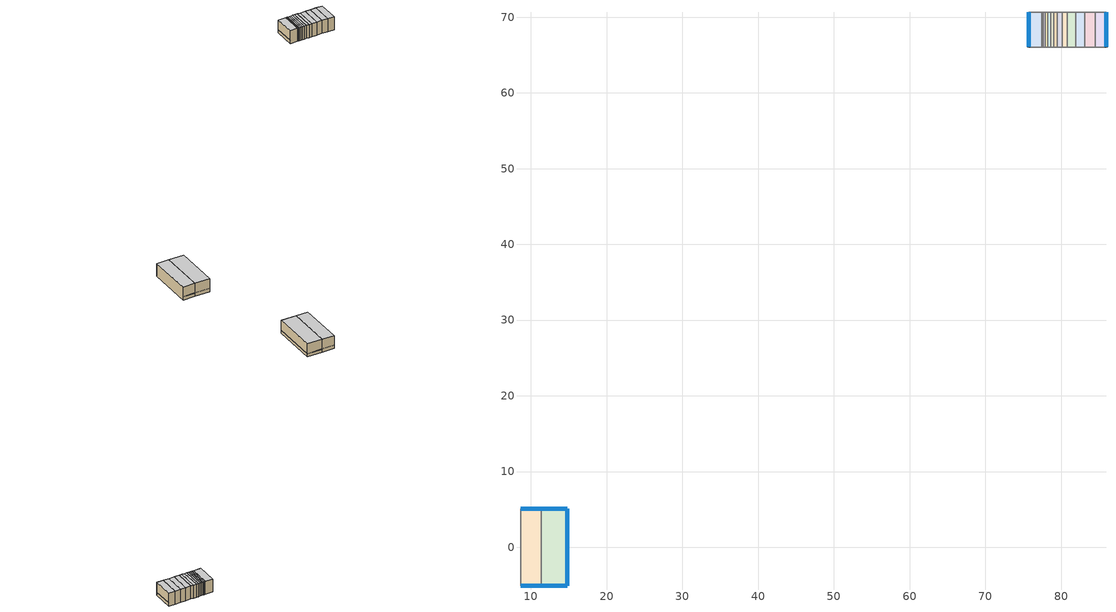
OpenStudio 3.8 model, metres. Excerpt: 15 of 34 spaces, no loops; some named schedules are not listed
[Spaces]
Outpatient Reception  - Story Ground
 floor ground (Foundation F 126 Perim 545 Area 2775): 8.62,-5.09 8.62,5.09 11.35,5.09 11.35,-5.09 z0
 wall outside: 11.35,5.09 8.62,5.09 / 8.62,-5.09 11.35,-5.09 z0:3.05
 wall to Outpatient OR  - Story Ground: 8.62,5.09 8.62,-5.09 z0:3.05
 wall to Outpatient PhysicalTherapy  - Story Ground: 11.35,-5.09 11.35,5.09 z0:3.05
 window (Window U-0.75 SHGC 0.65): 11.32,5.09 8.65,5.09 / 8.65,-5.09 11.32,-5.09 z0.76:0.79
 ceiling adiabatic (Typical Interior Ceiling): 11.35,-5.09 11.35,5.09 8.62,5.09 8.62,-5.09 z3.05
Outpatient PhysicalTherapy  - Story Ground
 floor ground (Foundation F 126 Perim 1708 Area 3512): 11.35,-5.09 11.35,5.09 14.8,5.09 14.8,-5.09 z0
 wall outside: 11.35,-5.09 14.8,-5.09 14.8,5.09 11.35,5.09 z0:3.05
 window (Window U-0.75 SHGC 0.65): 14.77,5.09 11.37,5.09 / 11.37,-5.09 14.77,-5.09 / 14.8,-5.07 14.8,5.07 z0.76:0.79
 ceiling adiabatic (Typical Interior Ceiling): 14.8,-5.09 14.8,5.09 11.35,5.09 11.35,-5.09 z3.05
Outpatient Cafe  - Story Ground
 floor ground (Foundation F 126 Perim 461 Area 783): 75.76,66.05 75.76,70.66 77.45,70.66 77.45,66.05 z0
 wall outside: 75.76,70.66 75.76,66.05 z0:3.05
 wall adiabatic (Typical Interior Wall): 77.45,70.66 75.76,70.66 / 75.76,66.05 77.45,66.05 z0:3.05
 wall to Outpatient BioHazard  - Story Ground: 77.45,66.05 77.45,70.66 z0:3.05
 window (Window U-0.75 SHGC 0.65): 75.76,70.64 75.76,66.08 z0.76:0.79
 ceiling adiabatic (Typical Interior Ceiling): 77.45,66.05 77.45,70.66 75.76,70.66 75.76,66.05 z3.05
Outpatient BioHazard  - Story Ground
 floor ground (Foundation F 126 Perim 0 Area 106): 77.45,66.05 77.45,70.66 77.69,70.66 77.69,66.05 z0
 wall adiabatic (Typical Interior Wall): 77.69,70.66 77.45,70.66 / 77.45,66.05 77.69,66.05 z0:3.05
 wall to Outpatient MedGas  - Story Ground: 77.69,66.05 77.69,70.66 z0:3.05
 ceiling adiabatic (Typical Interior Ceiling): 77.69,66.05 77.69,70.66 77.45,70.66 77.45,66.05 z3.05
Outpatient MedGas  - Story Ground
 floor ground (Foundation F 126 Perim 0 Area 106): 77.69,66.05 77.69,70.66 77.92,70.66 77.92,66.05 z0
 wall adiabatic (Typical Interior Wall): 77.92,70.66 77.69,70.66 / 77.69,66.05 77.92,66.05 z0:3.05
 wall to Outpatient DressingRoom  - Story Ground: 77.92,66.05 77.92,70.66 z0:3.05
 ceiling adiabatic (Typical Interior Ceiling): 77.92,66.05 77.92,70.66 77.69,70.66 77.69,66.05 z3.05
Outpatient DressingRoom  - Story Ground
 floor ground (Foundation F 126 Perim 0 Area 16): 77.92,66.05 77.92,70.66 78.26,70.66 78.26,66.05 z0
 wall adiabatic (Typical Interior Wall): 78.26,70.66 77.92,70.66 / 77.92,66.05 78.26,66.05 z0:3.05
 wall to Outpatient ElevatorPumpRoom  - Story Ground: 78.26,66.05 78.26,70.66 z0:3.05
 ceiling adiabatic (Typical Interior Ceiling): 78.26,66.05 78.26,70.66 77.92,70.66 77.92,66.05 z3.05
Outpatient ElevatorPumpRoom  - Story Ground
 floor ground (Foundation F 126 Perim 0 Area 167): 78.26,66.05 78.26,70.66 78.63,70.66 78.63,66.05 z0
 wall adiabatic (Typical Interior Wall): 78.63,70.66 78.26,70.66 / 78.26,66.05 78.63,66.05 z0:3.05
 wall to Outpatient Anesthesia  - Story Ground: 78.63,66.05 78.63,70.66 z0:3.05
 ceiling adiabatic (Typical Interior Ceiling): 78.63,66.05 78.63,70.66 78.26,70.66 78.26,66.05 z3.05
Outpatient Anesthesia  - Story Ground
 floor ground (Foundation F 126 Perim 0 Area 198): 78.63,66.05 78.63,70.66 79.05,70.66 79.05,66.05 z0
 wall adiabatic (Typical Interior Wall): 79.05,70.66 78.63,70.66 / 78.63,66.05 79.05,66.05 z0:3.05
 wall to Outpatient IT_Room  - Story Ground: 79.05,66.05 79.05,70.66 z0:3.05
 ceiling adiabatic (Typical Interior Ceiling): 79.05,66.05 79.05,70.66 78.63,70.66 78.63,66.05 z3.05
Outpatient IT_Room  - Story Ground
 floor ground (Foundation F 126 Perim 0 Area 205): 79.05,66.05 79.05,70.66 79.5,70.66 79.5,66.05 z0
 wall adiabatic (Typical Interior Wall): 79.5,70.66 79.05,70.66 / 79.05,66.05 79.5,66.05 z0:3.05
 wall to Outpatient MRI  - Story Ground 1: 79.5,66.05 79.5,70.66 z0:3.05
 ceiling adiabatic (Typical Interior Ceiling): 79.5,66.05 79.5,70.66 79.05,70.66 79.05,66.05 z3.05
Outpatient MRI  - Story Ground 1
 floor ground (Foundation F 126 Perim 0 Area 292): 79.5,66.05 79.5,70.66 80.13,70.66 80.13,66.05 z0
 wall adiabatic (Typical Interior Wall): 80.13,70.66 79.5,70.66 / 79.5,66.05 80.13,66.05 z0:3.05
 wall to Outpatient MRI_Control  - Story Ground: 80.13,66.05 80.13,70.66 z0:3.05
 ceiling adiabatic (Typical Interior Ceiling): 80.13,66.05 80.13,70.66 79.5,70.66 79.5,66.05 z3.05
Outpatient MRI_Control  - Story Ground
 floor ground (Foundation F 126 Perim 0 Area 312): 80.13,66.05 80.13,70.66 80.81,70.66 80.81,66.05 z0
 wall adiabatic (Typical Interior Wall): 80.81,70.66 80.13,70.66 / 80.13,66.05 80.81,66.05 z0:3.05
 wall to Outpatient ProcedureRoom  - Story Ground: 80.81,66.05 80.81,70.66 z0:3.05
 ceiling adiabatic (Typical Interior Ceiling): 80.81,66.05 80.81,70.66 80.13,70.66 80.13,66.05 z3.05
Outpatient ProcedureRoom  - Story Ground
 floor ground (Foundation F 126 Perim 0 Area 532): 80.81,66.05 80.81,70.66 81.97,70.66 81.97,66.05 z0
 wall adiabatic (Typical Interior Wall): 81.97,70.66 80.81,70.66 / 80.81,66.05 81.97,66.05 z0:3.05
 wall to Outpatient CleanWork  - Story Ground: 81.97,66.05 81.97,70.66 z0:3.05
 ceiling adiabatic (Typical Interior Ceiling): 81.97,66.05 81.97,70.66 80.81,70.66 80.81,66.05 z3.05
Outpatient CleanWork  - Story Ground
 floor ground (Foundation F 126 Perim 0 Area 54): 81.97,66.05 81.97,70.66 83.14,70.66 83.14,66.05 z0
 wall adiabatic (Typical Interior Wall): 83.14,70.66 81.97,70.66 / 81.97,66.05 83.14,66.05 z0:3.05
 wall to Outpatient Conference  - Story Ground: 83.14,66.05 83.14,70.66 z0:3.05
 ceiling adiabatic (Typical Interior Ceiling): 83.14,66.05 83.14,70.66 81.97,70.66 81.97,66.05 z3.05
Outpatient Conference  - Story Ground
 floor ground (Foundation F 126 Perim 0 Area 623): 83.14,66.05 83.14,70.66 84.49,70.66 84.49,66.05 z0
 wall adiabatic (Typical Interior Wall): 84.49,70.66 83.14,70.66 / 83.14,66.05 84.49,66.05 z0:3.05
 wall to Outpatient Soil Work  - Story Ground: 84.49,66.05 84.49,70.66 z0:3.05
 ceiling adiabatic (Typical Interior Ceiling): 84.49,66.05 84.49,70.66 83.14,70.66 83.14,66.05 z3.05
Outpatient Soil Work  - Story Ground
 floor ground (Foundation F 126 Perim 461 Area 669): 84.49,66.05 84.49,70.66 85.94,70.66 85.94,66.05 z0
 wall outside: 85.94,66.05 85.94,70.66 z0:3.05
 wall adiabatic (Typical Interior Wall): 85.94,70.66 84.49,70.66 / 84.49,66.05 85.94,66.05 z0:3.05
 window (Window U-0.75 SHGC 0.65): 85.94,66.08 85.94,70.64 z0.76:0.79
 ceiling adiabatic (Typical Interior Ceiling): 85.94,66.05 85.94,70.66 84.49,70.66 84.49,66.05 z3.05
[Site]
Williamsport Lycomi_PA_USA: Latitude {deg}=41.24; Longitude {deg}=-76.92; Time Zone {hr}=-5; Elevation {m}=160; Terrain=City
[Site:WaterMainsTemperature]
Calculation Method=Correlation; Annual Average Outdoor Air Temperature {C}=10.9367; Maximum Difference In Monthly Average Outdoor Air Temperatures {deltaC}=26.59
[SizingPeriod:DesignDay] Barometric Pressure {Pa}=99418; Rain Indicator=No; Snow Indicator=No; Day of Month=21; Daylight Saving Time Indicator=No; Humidity Condition Type=Wetbulb; Dry-Bulb Temperature Range Modifier Type=DefaultMultipliers
Name | Maximum Dry-Bulb Temperature {C} | Daily Dry-Bulb Temperature Range {deltaC} | Wind Speed {m/s} | Wind Direction {deg} | Month | Day Type | Wetbulb or DewPoint at Maximum Dry-Bulb {C} | Solar Model Indicator | ASHRAE Clear Sky Optical Depth for Beam Irradiance | ASHRAE Clear Sky Optical Depth for Diffuse Irradiance | Sky Clearness
Williamsport Lycomi Ann Clg .4% Condns DB=>MWB 1 | 32.9 | 11.6 | 4 | 260 | 7 | SummerDesignDay | 22.6 | ASHRAETau | 0.463 | 2.06
Williamsport Lycomi Ann Clg .4% Condns WB=>MDB 1 | 30 | 11.6 | 4 | 260 | 7 | SummerDesignDay | 24.3 | ASHRAETau | 0.463 | 2.06
Williamsport Lycomi Ann Htg 99.6% Condns DB 1 | -14.6 | 0 | 3.1 | 290 | 1 | WinterDesignDay | -14.6 | ASHRAEClearSky |  |  | 0
Williamsport Lycomi August .4% Condns DB=>MCWB 1 | 34.4 | 11.3 | 4 | 260 | 8 | SummerDesignDay | 23.3 | ASHRAETau | 0.458 | 2.093
[ClimateZones]
Climate Zone Institution Name 1=ASHRAE; Climate Zone Document Name 1=ANSI/ASHRAE Standard 169; Climate Zone Document Year 1=2006; Climate Zone Value 1=ASHRAE 169-2013-5A
[Building]
ComStock DOE Ref Pre-1980|Outpatient: Default Construction Set=ComStock DOE Ref Pre-1980 - Outpatient - ASHRAE 169-2013-5A; Default Schedule Set=Building Default Schedule Set; Standards Building Type=Outpatient
[Site:GroundTemperature:FCfactorMethod]
January Ground Temperature {C}=9.7; February Ground Temperature {C}=6; March Ground Temperature {C}=-2.2; April Ground Temperature {C}=-3.4; May Ground Temperature {C}=-4.2; June Ground Temperature {C}=2.7; July Ground Temperature {C}=7.5; August Ground Temperature {C}=13.7; September Ground Temperature {C}=18.6; October Ground Temperature {C}=22; November Ground Temperature {C}=20.7; December Ground Temperature {C}=16.5
[Construction:FfactorGroundFloor] F-Factor {W/m-K}=1.26344
Name | Area {m2} | PerimeterExposed {m}
Foundation F 126 Perim 0 Area 623 | 6.23408 | 0
Foundation F 126 Perim 0 Area 54 | 5.3978 | 0
Foundation F 126 Perim 0 Area 532 | 5.32178 | 0
Foundation F 126 Perim 0 Area 292 | 2.92402 | 0
Foundation F 126 Perim 461 Area 669 | 6.69024 | 4.60801
Foundation F 126 Perim 1708 Area 3512 | 35.1237 | 17.0829
Foundation F 126 Perim 0 Area 198 | 1.97666 | 0
Foundation F 126 Perim 0 Area 106 | 1.06436 | 0
Foundation F 126 Perim 461 Area 783 | 7.83062 | 4.60801
Foundation F 126 Perim 545 Area 2775 | 27.7493 | 5.44787
Foundation F 126 Perim 0 Area 16 | 1.59653 | 0
Foundation F 126 Perim 0 Area 167 | 1.67256 | 0
Foundation F 126 Perim 0 Area 205 | 2.05269 | 0
Foundation F 126 Perim 0 Area 312 | 3.11704 | 0
[DefaultConstructionSet]
ComStock DOE Ref Pre-1980 - Outpatient - ASHRAE 169-2013-5A: Default Exterior Surface Constructions=Default Surface Constructions 1; Default Interior Surface Constructions=Default Surface Constructions 2; Default Ground Contact Surface Constructions=Default Surface Constructions 3; Default Exterior SubSurface Constructions=Default Sub Surface Constructions 1; Default Interior SubSurface Constructions=Default Sub Surface Constructions 2; Interior Partition Construction=Typical Interior Partition
[DefaultSurfaceConstructions]
Name | Floor Construction | Wall Construction | Roof Ceiling Construction
Default Surface Constructions 1 | Typical Insulated Exterior Mass Floor | Typical Insulated Exterior Mass Wall R-6.41 | Typical IEAD Roof R-13.89
Default Surface Constructions 2 | Typical Interior Floor | Typical Interior Wall | Typical Interior Ceiling
Default Surface Constructions 3 | Typical Insulated Carpeted 6in Slab Floor | Typical Insulated Basement Mass Wall
[Construction]
Typical Insulated Exterior Mass Floor: 4 in. Normalweight Concrete Floor, Typical Carpet Pad
Typical IEAD Roof R-13.89: Roof Membrane, Typical Insulation R-12.77, Metal Roof Surface
Typical Interior Floor: 100mm Normalweight concrete floor, CP02 CARPET PAD
Typical Interior Wall: G01 13mm gypsum board, G01 13mm gypsum board
Typical Interior Ceiling: CP02 CARPET PAD, 100mm Normalweight concrete floor
Typical Insulated Carpeted 6in Slab Floor: 6 in. Normalweight Concrete Floor, Typical Carpet Pad
Typical Insulated Basement Mass Wall: 8 in. Concrete Block Basement Wall
U 0.62 SHGC 0.41 Simple Glazing Window U-0.62 SHGC 0.41: U 0.62 SHGC 0.41 Simple Glazing U-0.62 SHGC 0.41
U 0.62 SHGC 0.41 Simple Glazing Window U-0.62 SHGC 0.41 1: U 0.62 SHGC 0.41 Simple Glazing U-0.62 SHGC 0.41 1
Typical Insulated Metal Door: F08 Metal surface, Typical Insulation R-4.02
U 0.88 SHGC 0.16 Sgl Ref-A-L Clr 6mm: REF A CLEAR LO 6MM
Typical Overhead Door: Typical Insulation R-4.02
Typical Interior Window: Clear 3mm
Typical Interior Door; Typical Interior Partition: G05 25mm wood
Typical Insulated Exterior Mass Wall R-6.41: 1IN Stucco, 8IN CONCRETE HW RefBldg, Typical Insulation R-4.02, 1/2IN Gypsum
InteriorFurnishings 1: Std Wood 6inch 1
Window U-0.75 SHGC 0.65: Simple Glazing Double - No LowE - Clear - Aluminum
[Material] Thermal Absorptance=0.9
Name | Roughness | Thickness {m} | Conductivity {W/m-K} | Density {kg/m3} | Specific Heat {J/kg-K} | Solar Absorptance | Visible Absorptance
4 in. Normalweight Concrete Floor | MediumRough | 0.1016 | 2.31 | 2322 | 832 | 0.7 | 0.7
Roof Membrane | VeryRough | 0.0095 | 0.16 | 1121.29 | 1460 | 0.7 | 0.7
Metal Roof Surface; F08 Metal surface | Smooth | 0.0008 | 45.28 | 7824 | 500 | 0.7 | 0.7
100mm Normalweight concrete floor | MediumRough | 0.1016 | 2.31045 | 2322 | 832.557 | 0.7 | 0.7
G01 13mm gypsum board | Smooth | 0.0127 | 0.160031 | 800.001 | 1090.73 | 0.7 | 0.5
6 in. Normalweight Concrete Floor | MediumRough | 0.1524 | 2.31 | 2322 | 832 | 0.7 | 0.7
8 in. Concrete Block Basement Wall | MediumRough | 0.2032 | 1.326 | 1842 | 912 | 0.7 | 0.7
G05 25mm wood | MediumSmooth | 0.0254 | 0.15 | 608 | 1630 | 0.5 | 0.5
1IN Stucco | Smooth | 0.0253 | 0.6918 | 1858 | 837 | 0.7 | 0.92
8IN CONCRETE HW RefBldg | Rough | 0.2032 | 1.311 | 2240 | 836.8 | 0.7 | 0.7
1/2IN Gypsum | Smooth | 0.0127 | 0.16 | 784.9 | 830 | 0.4 | 0.4
Std Wood 6inch 1 | MediumSmooth | 0.15 | 0.12 | 540 | 1210 | 0.7 | 0.7
[Material:NoMass] Roughness=Smooth; Thermal Absorptance=0.9; Solar Absorptance=0.7
Name | Thermal Resistance {m2-K/W} | Visible Absorptance
Typical Carpet Pad; CP02 CARPET PAD | 0.21648 | 0.8
Typical Insulation R-12.77 | 2.24922 | 0.7
Typical Insulation R-4.02 | 0.708275 | 0.7
[DefaultSubSurfaceConstructions]
Name | Fixed Window Construction | Operable Window Construction | Door Construction | Glass Door Construction | Overhead Door Construction | Tubular Daylight Dome Construction | Tubular Daylight Diffuser Construction
Default Sub Surface Constructions 1 | U 0.62 SHGC 0.41 Simple Glazing Window U-0.62 SHGC 0.41 | U 0.62 SHGC 0.41 Simple Glazing Window U-0.62 SHGC 0.41 1 | Typical Insulated Metal Door | U 0.88 SHGC 0.16 Sgl Ref-A-L Clr 6mm | Typical Overhead Door | Typical Interior Window | Typical Interior Window
Default Sub Surface Constructions 2 | Typical Interior Window | Typical Interior Window | Typical Interior Door
[WindowMaterial:SimpleGlazingSystem]
Name | U-Factor {W/m2-K} | Solar Heat Gain Coefficient | Visible Transmittance
U 0.62 SHGC 0.41 Simple Glazing U-0.62 SHGC 0.41; U 0.62 SHGC 0.41 Simple Glazing U-0.62 SHGC 0.41 1 | 3.52052 | 0.41 | 0.32
Simple Glazing Double - No LowE - Clear - Aluminum | 4.23598 | 0.646 | 0.671
[WindowMaterial:Glazing] Optical Data Type=SpectralAverage; Infrared Transmittance at Normal Incidence=0; Front Side Infrared Hemispherical Emissivity=0.84; Conductivity {W/m-K}=0.9; Dirt Correction Factor for Solar and Visible Transmittance=1; Solar Diffusing=No
Name | Thickness {m} | Solar Transmittance at Normal Incidence | Front Side Solar Reflectance at Normal Incidence | Back Side Solar Reflectance at Normal Incidence | Visible Transmittance at Normal Incidence | Front Side Visible Reflectance at Normal Incidence | Back Side Visible Reflectance at Normal Incidence | Back Side Infrared Hemispherical Emissivity
REF A CLEAR LO 6MM | 0.006 | 0.066 | 0.341 | 0.493 | 0.08 | 0.41 | 0.37 | 0.4
Clear 3mm | 0.003 | 0.837 | 0.075 | 0.075 | 0.898 | 0.081 | 0.081 | 0.84
[SpaceType] Standards Building Type=Outpatient
Name | Default Schedule Set | Design Specification Outdoor Air Object | Standards Space Type
Outpatient BioHazard - ComStock DOE Ref Pre-1980 | Outpatient BioHazard Schedule Set | Outpatient BioHazard Ventilation | BioHazard
Outpatient MedGas - ComStock DOE Ref Pre-1980 | Outpatient MedGas Schedule Set | Outpatient MedGas Ventilation | MedGas
Outpatient DressingRoom - ComStock DOE Ref Pre-1980 | Outpatient DressingRoom Schedule Set | Outpatient DressingRoom Ventilation | DressingRoom
Outpatient ElevatorPumpRoom - ComStock DOE Ref Pre-1980 | Outpatient ElevatorPumpRoom Schedule Set | Outpatient ElevatorPumpRoom Ventilation | ElevatorPumpRoom
Outpatient Anesthesia - ComStock DOE Ref Pre-1980 | Outpatient Anesthesia Schedule Set | Outpatient Anesthesia Ventilation | Anesthesia
Outpatient IT_Room - ComStock DOE Ref Pre-1980 | Outpatient IT_Room Schedule Set | Outpatient IT_Room Ventilation | IT_Room
Outpatient MRI_Control - ComStock DOE Ref Pre-1980 | Outpatient MRI_Control Schedule Set | Outpatient MRI_Control Ventilation | MRI_Control
Outpatient ProcedureRoom - ComStock DOE Ref Pre-1980 | Outpatient ProcedureRoom Schedule Set | Outpatient ProcedureRoom Ventilation | ProcedureRoom
Outpatient CleanWork - ComStock DOE Ref Pre-1980 | Outpatient CleanWork Schedule Set | Outpatient CleanWork Ventilation | CleanWork
Outpatient Conference - ComStock DOE Ref Pre-1980 | Outpatient Conference Schedule Set | Outpatient Conference Ventilation | Conference
Outpatient Soil Work - ComStock DOE Ref Pre-1980 | Outpatient Soil Work Schedule Set | Outpatient Soil Work Ventilation | Soil Work
Outpatient Cafe - ComStock DOE Ref Pre-1980 | Outpatient Cafe Schedule Set | Outpatient Cafe Ventilation | Cafe
Outpatient MRI - ComStock DOE Ref Pre-1980 | Outpatient MRI Schedule Set | Outpatient MRI Ventilation | MRI
Outpatient Reception - ComStock DOE Ref Pre-1980 | Outpatient Reception Schedule Set | Outpatient Reception Ventilation | Reception
Outpatient PhysicalTherapy - ComStock DOE Ref Pre-1980 | Outpatient PhysicalTherapy Schedule Set | Outpatient PhysicalTherapy Ventilation | PhysicalTherapy
[BuildingStory]
Story Ground: Nominal Z Coordinate {m}=0; Nominal Floor to Floor Height {m}=3.048
[Space] Building Story=Story Ground
Name | Space Type | Thermal Zone
Outpatient Reception  - Story Ground | Outpatient Reception - ComStock DOE Ref Pre-1980 | Zone Outpatient Reception  - Story Ground
Outpatient PhysicalTherapy  - Story Ground | Outpatient PhysicalTherapy - ComStock DOE Ref Pre-1980 | Zone Outpatient PhysicalTherapy  - Story Ground
Outpatient Cafe  - Story Ground | Outpatient Cafe - ComStock DOE Ref Pre-1980 | Zone Outpatient Cafe  - Story Ground
Outpatient BioHazard  - Story Ground | Outpatient BioHazard - ComStock DOE Ref Pre-1980 | Zone Outpatient BioHazard  - Story Ground
Outpatient MedGas  - Story Ground | Outpatient MedGas - ComStock DOE Ref Pre-1980 | Zone Outpatient MedGas  - Story Ground
Outpatient DressingRoom  - Story Ground | Outpatient DressingRoom - ComStock DOE Ref Pre-1980 | Zone Outpatient DressingRoom  - Story Ground
Outpatient ElevatorPumpRoom  - Story Ground | Outpatient ElevatorPumpRoom - ComStock DOE Ref Pre-1980 | Zone Outpatient ElevatorPumpRoom  - Story Ground
Outpatient Anesthesia  - Story Ground | Outpatient Anesthesia - ComStock DOE Ref Pre-1980 | Zone Outpatient Anesthesia  - Story Ground
Outpatient IT_Room  - Story Ground | Outpatient IT_Room - ComStock DOE Ref Pre-1980 | Zone Outpatient IT_Room  - Story Ground
Outpatient MRI  - Story Ground 1 | Outpatient MRI - ComStock DOE Ref Pre-1980 | Zone Outpatient MRI  - Story Ground 1
Outpatient MRI_Control  - Story Ground | Outpatient MRI_Control - ComStock DOE Ref Pre-1980 | Zone Outpatient MRI_Control  - Story Ground
Outpatient ProcedureRoom  - Story Ground | Outpatient ProcedureRoom - ComStock DOE Ref Pre-1980 | Zone Outpatient ProcedureRoom  - Story Ground
Outpatient CleanWork  - Story Ground | Outpatient CleanWork - ComStock DOE Ref Pre-1980 | Zone Outpatient CleanWork  - Story Ground
Outpatient Conference  - Story Ground | Outpatient Conference - ComStock DOE Ref Pre-1980 | Zone Outpatient Conference  - Story Ground
Outpatient Soil Work  - Story Ground | Outpatient Soil Work - ComStock DOE Ref Pre-1980 | Zone Outpatient Soil Work  - Story Ground
[ThermalZone] Multiplier=1; Use Ideal Air Loads=No
Name | Thermostat
Zone Outpatient Reception  - Story Ground | Outpatient Reception - ComStock DOE Ref Pre-1980 Thermostat
Zone Outpatient PhysicalTherapy  - Story Ground | Outpatient PhysicalTherapy - ComStock DOE Ref Pre-1980 Thermostat
Zone Outpatient Cafe  - Story Ground | Outpatient Cafe - ComStock DOE Ref Pre-1980 Thermostat
Zone Outpatient BioHazard  - Story Ground | Outpatient BioHazard - ComStock DOE Ref Pre-1980 Thermostat
Zone Outpatient MedGas  - Story Ground | Outpatient MedGas - ComStock DOE Ref Pre-1980 Thermostat
Zone Outpatient DressingRoom  - Story Ground | Outpatient DressingRoom - ComStock DOE Ref Pre-1980 Thermostat
Zone Outpatient ElevatorPumpRoom  - Story Ground | Outpatient ElevatorPumpRoom - ComStock DOE Ref Pre-1980 Thermostat
Zone Outpatient Anesthesia  - Story Ground | Outpatient Anesthesia - ComStock DOE Ref Pre-1980 Thermostat
Zone Outpatient IT_Room  - Story Ground | Outpatient IT_Room - ComStock DOE Ref Pre-1980 Thermostat
Zone Outpatient MRI  - Story Ground 1 | Outpatient MRI - ComStock DOE Ref Pre-1980 Thermostat 1
Zone Outpatient MRI_Control  - Story Ground | Outpatient MRI_Control - ComStock DOE Ref Pre-1980 Thermostat
Zone Outpatient ProcedureRoom  - Story Ground | Outpatient ProcedureRoom - ComStock DOE Ref Pre-1980 Thermostat
Zone Outpatient CleanWork  - Story Ground | Outpatient CleanWork - ComStock DOE Ref Pre-1980 Thermostat
Zone Outpatient Conference  - Story Ground | Outpatient Conference - ComStock DOE Ref Pre-1980 Thermostat
Zone Outpatient Soil Work  - Story Ground | Outpatient Soil Work - ComStock DOE Ref Pre-1980 Thermostat
[Lights:Definition] Design Level Calculation Method=Watts/Area; Fraction Visible=0.2; Return Air Fraction=0
Name | Watts per Space Floor Area {W/m2} | Fraction Radiant
Outpatient ElevatorPumpRoom - ComStock DOE Ref Pre-1980 General Lights Definition | 3.92888 | 0.31
Outpatient ElevatorPumpRoom - ComStock DOE Ref Pre-1980 Task Lights Definition | 3.02684 | 0.125
Outpatient Soil Work - ComStock DOE Ref Pre-1980 General Lights Definition; Outpatient CleanWork - ComStock DOE Ref Pre-1980 General Lights Definition; Outpatient Anesthesia - ComStock DOE Ref Pre-1980 General Lights Definition | 2.36313 | 0.31
Outpatient Soil Work - ComStock DOE Ref Pre-1980 Task Lights Definition; Outpatient CleanWork - ComStock DOE Ref Pre-1980 Task Lights Definition; Outpatient Anesthesia - ComStock DOE Ref Pre-1980 Task Lights Definition | 15.7452 | 0.125
Outpatient MRI - ComStock DOE Ref Pre-1980 General Lights Definition; Outpatient IT_Room - ComStock DOE Ref Pre-1980 General Lights Definition | 5.10109 | 0.31
Outpatient ProcedureRoom - ComStock DOE Ref Pre-1980 General Lights Definition | 12.1333 | 0.31
Outpatient ProcedureRoom - ComStock DOE Ref Pre-1980 Task Lights Definition | 0.013568 | 0.125
Outpatient MRI_Control - ComStock DOE Ref Pre-1980 General Lights Definition | 7.14925 | 0.31
Outpatient Cafe - ComStock DOE Ref Pre-1980 General Lights Definition | 3.51996 | 0.31
Outpatient Cafe - ComStock DOE Ref Pre-1980 Task Lights Definition | 0.956049 | 0.125
Outpatient Cafe - ComStock DOE Ref Pre-1980 Wall Wash Lights Definition | 2.47267 | 0.125
Outpatient DressingRoom - ComStock DOE Ref Pre-1980 General Lights Definition | 6.74433 | 0.31
Outpatient Reception - ComStock DOE Ref Pre-1980 General Lights Definition | 1.92838 | 0.31
Outpatient Reception - ComStock DOE Ref Pre-1980 Task Lights Definition | 1.01438 | 0.125
Outpatient Reception - ComStock DOE Ref Pre-1980 Wall Wash Lights Definition | 1.81461 | 0.125
Outpatient Conference - ComStock DOE Ref Pre-1980 General Lights Definition | 5.43828 | 0.31
Outpatient Conference - ComStock DOE Ref Pre-1980 Task Lights Definition | 1.71048 | 0.125
Outpatient Conference - ComStock DOE Ref Pre-1980 Wall Wash Lights Definition | 2.57398 | 0.125
Outpatient MedGas - ComStock DOE Ref Pre-1980 General Lights Definition; Outpatient BioHazard - ComStock DOE Ref Pre-1980 General Lights Definition | 4.12547 | 0.31
Outpatient PhysicalTherapy - ComStock DOE Ref Pre-1980 General Lights Definition | 6.8245 | 0.31
Outpatient PhysicalTherapy - ComStock DOE Ref Pre-1980 Task Lights Definition | 9.17408 | 0.125
[ElectricEquipment:Definition] Design Level Calculation Method=Watts/Area; Fraction Latent=0
Name | Watts per Space Floor Area {W/m2} | Fraction Radiant | Fraction Lost
Outpatient Anesthesia Elec Equip Definition; Outpatient CleanWork Elec Equip Definition; Outpatient Soil Work Elec Equip Definition | 21.5278 | 0.5 | 0
Outpatient BioHazard Elec Equip Definition; Outpatient MedGas Elec Equip Definition | 1.07639 | 0.5 | 0
Outpatient Cafe Elec Equip Definition; Outpatient Conference Elec Equip Definition | 10.7639 | 0.5 | 0
Outpatient DressingRoom Elec Equip Definition; Outpatient IT_Room Elec Equip Definition; Outpatient Reception Elec Equip Definition | 11.8403 | 0.5 | 0
Outpatient MRI Elec Equip Definition; Outpatient MRI_Control Elec Equip Definition | 107.639 | 0.5 | 0
Outpatient PhysicalTherapy Elec Equip Definition | 16.1459 | 0.5 | 0
Outpatient ProcedureRoom Elec Equip Definition | 32.2917 | 0.5 | 0
Outpatient ElevatorPumpRoom - ComStock DOE Ref Pre-1980 Elec Equip Definition | 57.0487 | 0.1 | 0.9
[ElectricEquipment]
Name | Electric Equipment Definition | Space or SpaceType
Outpatient Anesthesia Elec Equip | Outpatient Anesthesia Elec Equip Definition | Outpatient Anesthesia - ComStock DOE Ref Pre-1980
Outpatient BioHazard Elec Equip | Outpatient BioHazard Elec Equip Definition | Outpatient BioHazard - ComStock DOE Ref Pre-1980
Outpatient Cafe Elec Equip | Outpatient Cafe Elec Equip Definition | Outpatient Cafe - ComStock DOE Ref Pre-1980
Outpatient CleanWork Elec Equip | Outpatient CleanWork Elec Equip Definition | Outpatient CleanWork - ComStock DOE Ref Pre-1980
Outpatient Conference Elec Equip | Outpatient Conference Elec Equip Definition | Outpatient Conference - ComStock DOE Ref Pre-1980
Outpatient DressingRoom Elec Equip | Outpatient DressingRoom Elec Equip Definition | Outpatient DressingRoom - ComStock DOE Ref Pre-1980
Outpatient IT_Room Elec Equip | Outpatient IT_Room Elec Equip Definition | Outpatient IT_Room - ComStock DOE Ref Pre-1980
Outpatient MedGas Elec Equip | Outpatient MedGas Elec Equip Definition | Outpatient MedGas - ComStock DOE Ref Pre-1980
Outpatient MRI Elec Equip | Outpatient MRI Elec Equip Definition | Outpatient MRI - ComStock DOE Ref Pre-1980
Outpatient MRI_Control Elec Equip | Outpatient MRI_Control Elec Equip Definition | Outpatient MRI_Control - ComStock DOE Ref Pre-1980
Outpatient PhysicalTherapy Elec Equip | Outpatient PhysicalTherapy Elec Equip Definition | Outpatient PhysicalTherapy - ComStock DOE Ref Pre-1980
Outpatient ProcedureRoom Elec Equip | Outpatient ProcedureRoom Elec Equip Definition | Outpatient ProcedureRoom - ComStock DOE Ref Pre-1980
Outpatient Reception Elec Equip | Outpatient Reception Elec Equip Definition | Outpatient Reception - ComStock DOE Ref Pre-1980
Outpatient Soil Work Elec Equip | Outpatient Soil Work Elec Equip Definition | Outpatient Soil Work - ComStock DOE Ref Pre-1980
Outpatient ElevatorPumpRoom - ComStock DOE Ref Pre-1980 Elec Equip | Outpatient ElevatorPumpRoom - ComStock DOE Ref Pre-1980 Elec Equip Definition | Outpatient ElevatorPumpRoom - ComStock DOE Ref Pre-1980
[DesignSpecification:OutdoorAir]
Name | Outdoor Air Method | Outdoor Air Flow per Floor Area {m3/s-m2} | Outdoor Air Flow per Person {m3/s-person} | Outdoor Air Flow Air Changes per Hour {1/hr}
Outpatient Anesthesia Ventilation | Sum | 0.002286
Outpatient BioHazard Ventilation; Outpatient MedGas Ventilation | Sum | 0.000762
Outpatient Cafe Ventilation; Outpatient Conference Ventilation; Outpatient DressingRoom Ventilation; Outpatient IT_Room Ventilation | Sum |  | 0.00943895
Outpatient CleanWork Ventilation; Outpatient MRI Ventilation; Outpatient MRI_Control Ventilation | Sum | 0.001524
Outpatient ElevatorPumpRoom Ventilation |  | 0 | 0 | 0
Outpatient PhysicalTherapy Ventilation; Outpatient ProcedureRoom Ventilation | Sum | 0.0023876
Outpatient Reception Ventilation | Sum |  | 0.00707921
Outpatient Soil Work Ventilation | Sum | 0.00282448
[DefaultScheduleSet]
Name | Number of People Schedule | People Activity Level Schedule | Lighting Schedule | Electric Equipment Schedule | Infiltration Schedule | Hours of Operation Schedule
Outpatient Anesthesia Schedule Set; Outpatient BioHazard Schedule Set; Outpatient Cafe Schedule Set; Outpatient CleanWork Schedule Set; Outpatient Conference Schedule Set; Outpatient DressingRoom Schedule Set; Outpatient ElevatorPumpRoom Schedule Set; Outpatient IT_Room Schedule Set; Outpatient MedGas Schedule Set; Outpatient MRI_Control Schedule Set; Outpatient PhysicalTherapy Schedule Set; Outpatient ProcedureRoom Schedule Set; Outpatient Reception Schedule Set; Outpatient Soil Work Schedule Set | Outpatient Bldg Occ | Outpatient Activity | Outpatient Bldg Light | Outpatient Bldg Equip | Outpatient Infil
Outpatient MRI Schedule Set | Outpatient Bldg Occ | Outpatient Activity | Outpatient Bldg Light | Outpatient Radiology Equip | Outpatient Infil
Building Default Schedule Set |  |  |  |  |  | Building Hours of Operation NonResidential
[People:Definition] Number of People Calculation Method=People/Area; Fraction Radiant=0.3
Name | People per Space Floor Area {person/m2}
Outpatient Cafe People Definition | 0.999967
Outpatient CleanWork People Definition; Outpatient MRI People Definition; Outpatient MRI_Control People Definition; Outpatient PhysicalTherapy People Definition; Outpatient ProcedureRoom People Definition; Outpatient Soil Work People Definition | 0.199993
Outpatient Conference People Definition | 0.499984
Outpatient DressingRoom People Definition; Outpatient IT_Room People Definition | 0.0500522
Outpatient Reception People Definition | 0.300313
[People] Work Efficiency Schedule=Work Efficiency Schedule; Clothing Insulation Schedule=Clothing Schedule; Air Velocity Schedule=Air Velocity Schedule; Multiplier=1
Name | People Definition | Space or SpaceType
Outpatient Cafe People | Outpatient Cafe People Definition | Outpatient Cafe - ComStock DOE Ref Pre-1980
Outpatient CleanWork People | Outpatient CleanWork People Definition | Outpatient CleanWork - ComStock DOE Ref Pre-1980
Outpatient Conference People | Outpatient Conference People Definition | Outpatient Conference - ComStock DOE Ref Pre-1980
Outpatient DressingRoom People | Outpatient DressingRoom People Definition | Outpatient DressingRoom - ComStock DOE Ref Pre-1980
Outpatient IT_Room People | Outpatient IT_Room People Definition | Outpatient IT_Room - ComStock DOE Ref Pre-1980
Outpatient MRI People | Outpatient MRI People Definition | Outpatient MRI - ComStock DOE Ref Pre-1980
Outpatient MRI_Control People | Outpatient MRI_Control People Definition | Outpatient MRI_Control - ComStock DOE Ref Pre-1980
Outpatient PhysicalTherapy People | Outpatient PhysicalTherapy People Definition | Outpatient PhysicalTherapy - ComStock DOE Ref Pre-1980
Outpatient ProcedureRoom People | Outpatient ProcedureRoom People Definition | Outpatient ProcedureRoom - ComStock DOE Ref Pre-1980
Outpatient Reception People | Outpatient Reception People Definition | Outpatient Reception - ComStock DOE Ref Pre-1980
Outpatient Soil Work People | Outpatient Soil Work People Definition | Outpatient Soil Work - ComStock DOE Ref Pre-1980
[Exterior:Lights:Definition]
Name | Design Level {W}
Parking Areas and Drives Def (W/ft^2) | 0.0414577
Building Facades Def (W/ft^2) | 0.2
Main Entries Def (W/ft) | 30
Other Doors Def (W/ft) | 20
[Exterior:Lights] Schedule=Always On Discrete; Control Option=AstronomicalClock
Name | Exterior Lights Definition | Multiplier
Parking Areas and Drives | Parking Areas and Drives Def (W/ft^2) | 15187.5
Building Facades | Building Facades Def (W/ft^2) | 2912.44
Main Entries | Main Entries Def (W/ft) | 8
Other Doors | Other Doors Def (W/ft) | 7.785
[ThermostatSetpoint:DualSetpoint] Heating Setpoint Temperature Schedule=Outpatient HtgSetp; Cooling Setpoint Temperature Schedule=Outpatient ClgSetp
Outpatient Anesthesia - ComStock DOE Ref Pre-1980 Thermostat; Outpatient BioHazard - ComStock DOE Ref Pre-1980 Thermostat; Outpatient Cafe - ComStock DOE Ref Pre-1980 Thermostat; Outpatient CleanWork - ComStock DOE Ref Pre-1980 Thermostat; Outpatient Conference - ComStock DOE Ref Pre-1980 Thermostat; Outpatient DressingRoom - ComStock DOE Ref Pre-1980 Thermostat; Outpatient ElevatorPumpRoom - ComStock DOE Ref Pre-1980 Thermostat; Outpatient IT_Room - ComStock DOE Ref Pre-1980 Thermostat; Outpatient MedGas - ComStock DOE Ref Pre-1980 Thermostat; Outpatient MRI - ComStock DOE Ref Pre-1980 Thermostat 1; Outpatient MRI_Control - ComStock DOE Ref Pre-1980 Thermostat; Outpatient PhysicalTherapy - ComStock DOE Ref Pre-1980 Thermostat; Outpatient ProcedureRoom - ComStock DOE Ref Pre-1980 Thermostat; Outpatient Reception - ComStock DOE Ref Pre-1980 Thermostat; Outpatient Soil Work - ComStock DOE Ref Pre-1980 Thermostat
[InternalMass:Definition]
Internal Mass Definition 2: Construction=InteriorFurnishings 1; Design Level Calculation Method=SurfaceArea/Area; Surface Area per Space Floor Area=2
[InternalMass] Internal Mass Definition=Internal Mass Definition 2; Multiplier=1
Name | Space or SpaceType
Outpatient Conference  - Story Ground Mass | Outpatient Conference  - Story Ground
Outpatient CleanWork  - Story Ground Mass | Outpatient CleanWork  - Story Ground
Outpatient ProcedureRoom  - Story Ground Mass | Outpatient ProcedureRoom  - Story Ground
Outpatient MRI  - Story Ground 1 Mass | Outpatient MRI  - Story Ground 1
Outpatient Soil Work  - Story Ground Mass | Outpatient Soil Work  - Story Ground
Outpatient PhysicalTherapy  - Story Ground Mass | Outpatient PhysicalTherapy  - Story Ground
Outpatient Anesthesia  - Story Ground Mass | Outpatient Anesthesia  - Story Ground
Outpatient MedGas  - Story Ground Mass | Outpatient MedGas  - Story Ground
Outpatient Cafe  - Story Ground Mass | Outpatient Cafe  - Story Ground
Outpatient Reception  - Story Ground Mass | Outpatient Reception  - Story Ground
Outpatient DressingRoom  - Story Ground Mass | Outpatient DressingRoom  - Story Ground
Outpatient BioHazard  - Story Ground Mass | Outpatient BioHazard  - Story Ground
Outpatient ElevatorPumpRoom  - Story Ground Mass | Outpatient ElevatorPumpRoom  - Story Ground
Outpatient IT_Room  - Story Ground Mass | Outpatient IT_Room  - Story Ground
Outpatient MRI_Control  - Story Ground Mass | Outpatient MRI_Control  - Story Ground
[Lights] Fraction Replaceable=1
Name | Lights Definition | Space or SpaceType
Outpatient ElevatorPumpRoom - ComStock DOE Ref Pre-1980 General Lighting | Outpatient ElevatorPumpRoom - ComStock DOE Ref Pre-1980 General Lights Definition | Outpatient ElevatorPumpRoom - ComStock DOE Ref Pre-1980
Outpatient ElevatorPumpRoom - ComStock DOE Ref Pre-1980 Task Lighting | Outpatient ElevatorPumpRoom - ComStock DOE Ref Pre-1980 Task Lights Definition | Outpatient ElevatorPumpRoom - ComStock DOE Ref Pre-1980
Outpatient Soil Work - ComStock DOE Ref Pre-1980 General Lighting | Outpatient Soil Work - ComStock DOE Ref Pre-1980 General Lights Definition | Outpatient Soil Work - ComStock DOE Ref Pre-1980
Outpatient Soil Work - ComStock DOE Ref Pre-1980 Task Lighting | Outpatient Soil Work - ComStock DOE Ref Pre-1980 Task Lights Definition | Outpatient Soil Work - ComStock DOE Ref Pre-1980
Outpatient MRI - ComStock DOE Ref Pre-1980 General Lighting | Outpatient MRI - ComStock DOE Ref Pre-1980 General Lights Definition | Outpatient MRI - ComStock DOE Ref Pre-1980
Outpatient ProcedureRoom - ComStock DOE Ref Pre-1980 General Lighting | Outpatient ProcedureRoom - ComStock DOE Ref Pre-1980 General Lights Definition | Outpatient ProcedureRoom - ComStock DOE Ref Pre-1980
Outpatient ProcedureRoom - ComStock DOE Ref Pre-1980 Task Lighting | Outpatient ProcedureRoom - ComStock DOE Ref Pre-1980 Task Lights Definition | Outpatient ProcedureRoom - ComStock DOE Ref Pre-1980
Outpatient MRI_Control - ComStock DOE Ref Pre-1980 General Lighting | Outpatient MRI_Control - ComStock DOE Ref Pre-1980 General Lights Definition | Outpatient MRI_Control - ComStock DOE Ref Pre-1980
Outpatient IT_Room - ComStock DOE Ref Pre-1980 General Lighting | Outpatient IT_Room - ComStock DOE Ref Pre-1980 General Lights Definition | Outpatient IT_Room - ComStock DOE Ref Pre-1980
Outpatient CleanWork - ComStock DOE Ref Pre-1980 General Lighting | Outpatient CleanWork - ComStock DOE Ref Pre-1980 General Lights Definition | Outpatient CleanWork - ComStock DOE Ref Pre-1980
Outpatient CleanWork - ComStock DOE Ref Pre-1980 Task Lighting | Outpatient CleanWork - ComStock DOE Ref Pre-1980 Task Lights Definition | Outpatient CleanWork - ComStock DOE Ref Pre-1980
Outpatient Cafe - ComStock DOE Ref Pre-1980 General Lighting | Outpatient Cafe - ComStock DOE Ref Pre-1980 General Lights Definition | Outpatient Cafe - ComStock DOE Ref Pre-1980
Outpatient Cafe - ComStock DOE Ref Pre-1980 Task Lighting | Outpatient Cafe - ComStock DOE Ref Pre-1980 Task Lights Definition | Outpatient Cafe - ComStock DOE Ref Pre-1980
Outpatient Cafe - ComStock DOE Ref Pre-1980 Wall Wash Lighting | Outpatient Cafe - ComStock DOE Ref Pre-1980 Wall Wash Lights Definition | Outpatient Cafe - ComStock DOE Ref Pre-1980
Outpatient Anesthesia - ComStock DOE Ref Pre-1980 General Lighting | Outpatient Anesthesia - ComStock DOE Ref Pre-1980 General Lights Definition | Outpatient Anesthesia - ComStock DOE Ref Pre-1980
Outpatient Anesthesia - ComStock DOE Ref Pre-1980 Task Lighting | Outpatient Anesthesia - ComStock DOE Ref Pre-1980 Task Lights Definition | Outpatient Anesthesia - ComStock DOE Ref Pre-1980
Outpatient DressingRoom - ComStock DOE Ref Pre-1980 General Lighting | Outpatient DressingRoom - ComStock DOE Ref Pre-1980 General Lights Definition | Outpatient DressingRoom - ComStock DOE Ref Pre-1980
Outpatient Reception - ComStock DOE Ref Pre-1980 General Lighting | Outpatient Reception - ComStock DOE Ref Pre-1980 General Lights Definition | Outpatient Reception - ComStock DOE Ref Pre-1980
Outpatient Reception - ComStock DOE Ref Pre-1980 Task Lighting | Outpatient Reception - ComStock DOE Ref Pre-1980 Task Lights Definition | Outpatient Reception - ComStock DOE Ref Pre-1980
Outpatient Reception - ComStock DOE Ref Pre-1980 Wall Wash Lighting | Outpatient Reception - ComStock DOE Ref Pre-1980 Wall Wash Lights Definition | Outpatient Reception - ComStock DOE Ref Pre-1980
Outpatient Conference - ComStock DOE Ref Pre-1980 General Lighting | Outpatient Conference - ComStock DOE Ref Pre-1980 General Lights Definition | Outpatient Conference - ComStock DOE Ref Pre-1980
Outpatient Conference - ComStock DOE Ref Pre-1980 Task Lighting | Outpatient Conference - ComStock DOE Ref Pre-1980 Task Lights Definition | Outpatient Conference - ComStock DOE Ref Pre-1980
Outpatient Conference - ComStock DOE Ref Pre-1980 Wall Wash Lighting | Outpatient Conference - ComStock DOE Ref Pre-1980 Wall Wash Lights Definition | Outpatient Conference - ComStock DOE Ref Pre-1980
Outpatient MedGas - ComStock DOE Ref Pre-1980 General Lighting | Outpatient MedGas - ComStock DOE Ref Pre-1980 General Lights Definition | Outpatient MedGas - ComStock DOE Ref Pre-1980
Outpatient BioHazard - ComStock DOE Ref Pre-1980 General Lighting | Outpatient BioHazard - ComStock DOE Ref Pre-1980 General Lights Definition | Outpatient BioHazard - ComStock DOE Ref Pre-1980
Outpatient PhysicalTherapy - ComStock DOE Ref Pre-1980 General Lighting | Outpatient PhysicalTherapy - ComStock DOE Ref Pre-1980 General Lights Definition | Outpatient PhysicalTherapy - ComStock DOE Ref Pre-1980
Outpatient PhysicalTherapy - ComStock DOE Ref Pre-1980 Task Lighting | Outpatient PhysicalTherapy - ComStock DOE Ref Pre-1980 Task Lights Definition | Outpatient PhysicalTherapy - ComStock DOE Ref Pre-1980
[SpaceInfiltration:DesignFlowRate] Design Flow Rate Calculation Method=Flow/ExteriorArea; Flow per Exterior Surface Area {m3/s-m2}=0.000619923; Velocity Term Coefficient=0
Name | Space or SpaceType | Schedule | Constant Term Coefficient | Temperature Term Coefficient | Velocity Squared Term Coefficient
Outpatient Soil Work  - Story Ground HVAC On Infiltration | Outpatient Soil Work  - Story Ground | Infiltration HVAC On Schedule | -0.0445 | 0.0055 | 0.0295
Outpatient Soil Work  - Story Ground HVAC Off Infiltration | Outpatient Soil Work  - Story Ground | Infiltration HVAC Off Schedule | 0 | 0.0155 | 0.0344
Outpatient PhysicalTherapy  - Story Ground HVAC On Infiltration | Outpatient PhysicalTherapy  - Story Ground | Infiltration HVAC On Schedule | -0.0445 | 0.0055 | 0.0295
Outpatient PhysicalTherapy  - Story Ground HVAC Off Infiltration | Outpatient PhysicalTherapy  - Story Ground | Infiltration HVAC Off Schedule | 0 | 0.0155 | 0.0344
Outpatient Cafe  - Story Ground HVAC On Infiltration | Outpatient Cafe  - Story Ground | Infiltration HVAC On Schedule | -0.0445 | 0.0055 | 0.0295
Outpatient Cafe  - Story Ground HVAC Off Infiltration | Outpatient Cafe  - Story Ground | Infiltration HVAC Off Schedule | 0 | 0.0155 | 0.0344
Outpatient Reception  - Story Ground HVAC On Infiltration | Outpatient Reception  - Story Ground | Infiltration HVAC On Schedule | -0.0445 | 0.0055 | 0.0295
Outpatient Reception  - Story Ground HVAC Off Infiltration | Outpatient Reception  - Story Ground | Infiltration HVAC Off Schedule | 0 | 0.0155 | 0.0344
[Schedule:Day]
Outpatient Bldg Occ Default: Average, 4, 30, 0.05, 4, 45, 0.06875, 5, 0, 0.0875, 5, 15, 0.10625, 5, 30, 0.125, 5, 45, 0.14375, 6, 0, 0.1625, 6, 15, 0.18125, 6, 30, 0.2, 7, 0, 0.2, 7, 15, 0.275, 7, 30, 0.35, 7, 45, 0.425, 8, 0, 0.5, 8, 15, 0.6, 8, 30, 0.7, 8, 45, 0.8, 9, 0, 0.9, 12, 30, 0.9, 12, 45, 0.85, 13, 0, 0.8, 13, 15, 0.75, 13, 30, 0.7, 13, 45, 0.65, 14, 0, 0.6, 14, 15, 0.55, 14, 30, 0.5, 14, 45, 0.4625, 15, 0, 0.425, 15, 15, 0.3875, 15, 30, 0.35, 15, 45, 0.3125, 16, 0, 0.275, 16, 15, 0.2375, 16, 30, 0.2, 16, 45, 0.18125, 17, 0, 0.1625, 17, 15, 0.14375, 17, 30, 0.125, 17, 45, 0.10625, 18, 0, 0.0875, 18, 15, 0.06875, 18, 30, 0.05, 24, 0, 0.05
Outpatient Bldg Occ Summer Design Day: 4, 0, 0.05, 6, 0, 0.2, 7, 0, 0.5, 18, 0, 0.9, 20, 0, 0.5, 22, 0, 0.2, 24, 0, 0.05
Outpatient Bldg Occ Sat Day: Average, 0, 15, 0.05, 9, 15, 0.05, 9, 30, 0.06875, 9, 45, 0.0875, 10, 0, 0.10625, 10, 15, 0.125, 10, 30, 0.14375, 10, 45, 0.1625, 11, 0, 0.18125, 11, 15, 0.2, 11, 30, 0.2125, 11, 45, 0.225, 12, 0, 0.2375, 12, 15, 0.25, 12, 30, 0.2625, 12, 45, 0.275, 13, 0, 0.2875, 13, 15, 0.3, 15, 45, 0.3, 16, 0, 0.292857, 16, 15, 0.285714, 16, 30, 0.278571, 16, 45, 0.271429, 17, 0, 0.264286, 17, 15, 0.257143, 17, 30, 0.25, 17, 45, 0.242857, 18, 0, 0.235714, 18, 15, 0.228571, 18, 30, 0.221429, 18, 45, 0.214286, 19, 0, 0.207143, 19, 15, 0.2, 20, 15, 0.2, 20, 30, 0.190625, 20, 45, 0.18125, 21, 0, 0.171875, 21, 15, 0.1625, 21, 30, 0.153125, 21, 45, 0.14375, 22, 0, 0.134375, 22, 15, 0.125, 22, 30, 0.115625, 22, 45, 0.10625, 23, 0, 0.096875, 23, 15, 0.0875, 23, 30, 0.078125, 23, 45, 0.06875, 24, 0, 0.059375
Outpatient Bldg Occ Winter Design Day: 8, 0, 0, 17, 0, 0.05, 24, 0, 0
Outpatient Bldg Occ WntrDsn|Sun Day: Average, 10, 15, 0, 22, 15, 0.05, 24, 0, 0
Outpatient Activity Default; autogen Outpatient Activity 0_day_sch; autogen Outpatient Activity 1_day_sch: Average, 24, 0, 120
Outpatient Activity Winter Design Day; Outpatient Activity Summer Design Day: 24, 0, 120
Outpatient Bldg Light Default: Average, 4, 30, 0.1, 4, 45, 0.125, 5, 0, 0.15, 5, 15, 0.175, 5, 30, 0.2, 5, 45, 0.225, 6, 0, 0.25, 6, 15, 0.275, 6, 30, 0.3, 7, 0, 0.3, 7, 15, 0.375, 7, 30, 0.45, 7, 45, 0.525, 8, 0, 0.6, 8, 15, 0.675, 8, 30, 0.75, 8, 45, 0.825, 9, 0, 0.9, 12, 30, 0.9, 12, 45, 0.8625, 13, 0, 0.825, 13, 15, 0.7875, 13, 30, 0.75, 13, 45, 0.7125, 14, 0, 0.675, 14, 15, 0.6375, 14, 30, 0.6, 14, 45, 0.5625, 15, 0, 0.525, 15, 15, 0.4875, 15, 30, 0.45, 15, 45, 0.4125, 16, 0, 0.375, 16, 15, 0.3375, 16, 30, 0.3, 16, 45, 0.275, 17, 0, 0.25, 17, 15, 0.225, 17, 30, 0.2, 17, 45, 0.175, 18, 0, 0.15, 18, 15, 0.125, 18, 30, 0.1, 24, 0, 0.1
Outpatient Bldg Light Summer Design Day: 4, 0, 0.1, 6, 0, 0.3, 7, 0, 0.6, 18, 0, 0.9, 20, 0, 0.6, 22, 0, 0.3, 24, 0, 0.1
Outpatient Bldg Light Winter Design Day: 8, 0, 0.05, 17, 0, 0.1, 24, 0, 0.05
Outpatient Bldg Equip Default: Average, 4, 30, 0.3, 4, 45, 0.325, 5, 0, 0.35, 5, 15, 0.375, 5, 30, 0.4, 5, 45, 0.425, 6, 0, 0.45, 6, 15, 0.475, 6, 30, 0.5, 6, 45, 0.5625, 7, 0, 0.625, 7, 15, 0.6875, 7, 30, 0.75, 7, 45, 0.8125, 8, 0, 0.875, 8, 15, 0.9375, 8, 30, 1, 12, 30, 1, 12, 45, 0.9375, 13, 0, 0.875, 13, 15, 0.8125, 13, 30, 0.75, 13, 45, 0.6875, 14, 0, 0.625, 14, 15, 0.5625, 14, 30, 0.5, 14, 45, 0.475, 15, 0, 0.45, 15, 15, 0.425, 15, 30, 0.4, 15, 45, 0.375, 16, 0, 0.35, 16, 15, 0.325, 16, 30, 0.3, 24, 0, 0.3
Outpatient Bldg Equip Summer Design Day: 4, 0, 0.3, 6, 0, 0.5, 18, 0, 1, 20, 0, 0.5, 24, 0, 0.3
Outpatient Bldg Equip Winter Design Day: 8, 0, 0.3, 17, 0, 0.5, 24, 0, 0.3
Outpatient Infil Default: 24, 0, 0.5
Outpatient Infil Winter Design Day; Outpatient Infil Summer Design Day; Clothing Schedule Default Winter Clothes: 24, 0, 1
Air Velocity Schedule Default: 24, 0, 0.2
Work Efficiency Schedule Default: 24, 0, 0
Outpatient Radiology Equip Default: Average, 6, 0, 0.01, 18, 0, 0.96, 24, 0, 0.01
Outpatient Radiology Equip Summer Design Day: 6, 0, 0.01, 18, 0, 0.96, 24, 0, 0.01
Outpatient Radiology Equip Winter Design Day: 24, 0, 0.01
Outpatient HtgSetp Wknd Day; autogen Schedule Rule 11 1_day_sch: Average, 24, 0, 18.3
Outpatient ClgSetp Wknd Day; autogen Schedule Rule 12 1_day_sch: Average, 24, 0, 25
[Schedule:Rule]
Schedule Rule 1: Schedule Ruleset=Outpatient Bldg Occ; Rule Order=1; Day Schedule=Outpatient Bldg Occ Sat Day; Apply Saturday=Yes; Date Specification Type=DateRange; Start Month=1; Start Day=1; End Month=12; End Day=31
Schedule Rule 2: Schedule Ruleset=Outpatient Bldg Occ; Rule Order=0; Day Schedule=Outpatient Bldg Occ WntrDsn|Sun Day; Date Specification Type=DateRange; Start Month=1; Start Day=1; End Month=12; End Day=31; Apply Sunday=Yes
Schedule Rule 3: Schedule Ruleset=Outpatient Bldg Light; Rule Order=1; Day Schedule=Outpatient Bldg Light Sat Day; Apply Saturday=Yes; Date Specification Type=DateRange; Start Month=1; Start Day=1; End Month=12; End Day=31
Schedule Rule 4: Schedule Ruleset=Outpatient Bldg Light; Rule Order=0; Day Schedule=Outpatient Bldg Light WntrDsn|Sun Day; Date Specification Type=DateRange; Start Month=1; Start Day=1; End Month=12; End Day=31; Apply Sunday=Yes
Schedule Rule 5: Schedule Ruleset=Outpatient Bldg Equip; Rule Order=1; Day Schedule=Outpatient Bldg Equip Sat Day; Apply Saturday=Yes; Date Specification Type=DateRange; Start Month=1; Start Day=1; End Month=12; End Day=31
Schedule Rule 6: Schedule Ruleset=Outpatient Bldg Equip; Rule Order=0; Day Schedule=Outpatient Bldg Equip WntrDsn|Sun Day; Date Specification Type=DateRange; Start Month=1; Start Day=1; End Month=12; End Day=31; Apply Sunday=Yes
Schedule Rule 7: Schedule Ruleset=Clothing Schedule; Rule Order=0; Day Schedule=Clothing Schedule Summer Clothes; Date Specification Type=DateRange; Start Month=5; Start Day=1; End Month=9; End Day=30
Schedule Rule 8: Schedule Ruleset=Outpatient Radiology Equip; Rule Order=0; Day Schedule=Outpatient Radiology Equip WntrDsn|Sun Day; Date Specification Type=DateRange; Start Month=1; Start Day=1; End Month=12; End Day=31; Apply Sunday=Yes
autogen Outpatient Activity 0: Schedule Ruleset=Outpatient Activity; Rule Order=0; Day Schedule=autogen Outpatient Activity 0_day_sch; Apply Saturday=Yes; Date Specification Type=SpecificDates; Apply Sunday=Yes; Apply Monday=Yes; Apply Tuesday=Yes; Apply Wednesday=Yes; Apply Thursday=Yes; Apply Friday=Yes; Specific Month 1=1; Specific Day 1=6; Specific Month 2=1; Specific Day 2=13; Specific Month 3=1; Specific Day 3=20; Specific Month 4=1; Specific Day 4=27; Specific Month 5=2; Specific Day 5=3; Specific Month 6=2; Specific Day 6=10; Specific Month 7=2; Specific Day 7=17; Specific Month 8=2; Specific Day 8=24; Specific Month 9=3; Specific Day 9=3; Specific Month 10=3; Specific Day 10=10; Specific Month 11=3; Specific Day 11=17; Specific Month 12=3; Specific Day 12=24; Specific Month 13=3; Specific Day 13=31; Specific Month 14=4; Specific Day 14=7; Specific Month 15=4; Specific Day 15=14; Specific Month 16=4; Specific Day 16=21; Specific Month 17=4; Specific Day 17=28; Specific Month 18=5; Specific Day 18=5; Specific Month 19=5; Specific Day 19=12; Specific Month 20=5; Specific Day 20=19; Specific Month 21=5; Specific Day 21=26; Specific Month 22=6; Specific Day 22=2; Specific Month 23=6; Specific Day 23=9; Specific Month 24=6; Specific Day 24=16; Specific Month 25=6; Specific Day 25=23; Specific Month 26=6; Specific Day 26=30; Specific Month 27=7; Specific Day 27=7; Specific Month 28=7; Specific Day 28=14; Specific Month 29=7; Specific Day 29=21; Specific Month 30=7; Specific Day 30=28; Specific Month 31=8; Specific Day 31=4; Specific Month 32=8; Specific Day 32=11; Specific Month 33=8; Specific Day 33=18; Specific Month 34=8; Specific Day 34=25; Specific Month 35=9; Specific Day 35=1; Specific Month 36=9; Specific Day 36=8; Specific Month 37=9; Specific Day 37=15; Specific Month 38=9; Specific Day 38=22; Specific Month 39=9; Specific Day 39=29; Specific Month 40=10; Specific Day 40=6; Specific Month 41=10; Specific Day 41=13; Specific Month 42=10; Specific Day 42=20; Specific Month 43=10; Specific Day 43=27; Specific Month 44=11; Specific Day 44=3; Specific Month 45=11; Specific Day 45=10; Specific Month 46=11; Specific Day 46=17; Specific Month 47=11; Specific Day 47=24; Specific Month 48=12; Specific Day 48=1; Specific Month 49=12; Specific Day 49=8; Specific Month 50=12; Specific Day 50=15; Specific Month 51=12; Specific Day 51=22; Specific Month 52=12; Specific Day 52=29
autogen Outpatient Activity 1: Schedule Ruleset=Outpatient Activity; Rule Order=1; Day Schedule=autogen Outpatient Activity 1_day_sch; Apply Saturday=Yes; Date Specification Type=SpecificDates; Apply Sunday=Yes; Apply Monday=Yes; Apply Tuesday=Yes; Apply Wednesday=Yes; Apply Thursday=Yes; Apply Friday=Yes; Specific Month 1=1; Specific Day 1=7; Specific Month 2=1; Specific Day 2=14; Specific Month 3=1; Specific Day 3=21; Specific Month 4=1; Specific Day 4=28; Specific Month 5=2; Specific Day 5=4; Specific Month 6=2; Specific Day 6=11; Specific Month 7=2; Specific Day 7=18; Specific Month 8=2; Specific Day 8=25; Specific Month 9=3; Specific Day 9=4; Specific Month 10=3; Specific Day 10=11; Specific Month 11=3; Specific Day 11=18; Specific Month 12=3; Specific Day 12=25; Specific Month 13=4; Specific Day 13=1; Specific Month 14=4; Specific Day 14=8; Specific Month 15=4; Specific Day 15=15; Specific Month 16=4; Specific Day 16=22; Specific Month 17=4; Specific Day 17=29; Specific Month 18=5; Specific Day 18=6; Specific Month 19=5; Specific Day 19=13; Specific Month 20=5; Specific Day 20=20; Specific Month 21=5; Specific Day 21=27; Specific Month 22=6; Specific Day 22=3; Specific Month 23=6; Specific Day 23=10; Specific Month 24=6; Specific Day 24=17; Specific Month 25=6; Specific Day 25=24; Specific Month 26=7; Specific Day 26=1; Specific Month 27=7; Specific Day 27=8; Specific Month 28=7; Specific Day 28=15; Specific Month 29=7; Specific Day 29=22; Specific Month 30=7; Specific Day 30=29; Specific Month 31=8; Specific Day 31=5; Specific Month 32=8; Specific Day 32=12; Specific Month 33=8; Specific Day 33=19; Specific Month 34=8; Specific Day 34=26; Specific Month 35=9; Specific Day 35=2; Specific Month 36=9; Specific Day 36=9; Specific Month 37=9; Specific Day 37=16; Specific Month 38=9; Specific Day 38=23; Specific Month 39=9; Specific Day 39=30; Specific Month 40=10; Specific Day 40=7; Specific Month 41=10; Specific Day 41=14; Specific Month 42=10; Specific Day 42=21; Specific Month 43=10; Specific Day 43=28; Specific Month 44=11; Specific Day 44=4; Specific Month 45=11; Specific Day 45=11; Specific Month 46=11; Specific Day 46=18; Specific Month 47=11; Specific Day 47=25; Specific Month 48=12; Specific Day 48=2; Specific Month 49=12; Specific Day 49=9; Specific Month 50=12; Specific Day 50=16; Specific Month 51=12; Specific Day 51=23; Specific Month 52=12; Specific Day 52=30
autogen Outpatient Radiology Equip 1: Schedule Ruleset=Outpatient Radiology Equip; Rule Order=1; Day Schedule=autogen Outpatient Radiology Equip 1_day_sch; Apply Saturday=Yes; Date Specification Type=SpecificDates; Apply Sunday=Yes; Apply Monday=Yes; Apply Tuesday=Yes; Apply Wednesday=Yes; Apply Thursday=Yes; Apply Friday=Yes; Specific Month 1=1; Specific Day 1=6; Specific Month 2=1; Specific Day 2=13; Specific Month 3=1; Specific Day 3=20; Specific Month 4=1; Specific Day 4=27; Specific Month 5=2; Specific Day 5=3; Specific Month 6=2; Specific Day 6=10; Specific Month 7=2; Specific Day 7=17; Specific Month 8=2; Specific Day 8=24; Specific Month 9=3; Specific Day 9=3; Specific Month 10=3; Specific Day 10=10; Specific Month 11=3; Specific Day 11=17; Specific Month 12=3; Specific Day 12=24; Specific Month 13=3; Specific Day 13=31; Specific Month 14=4; Specific Day 14=7; Specific Month 15=4; Specific Day 15=14; Specific Month 16=4; Specific Day 16=21; Specific Month 17=4; Specific Day 17=28; Specific Month 18=5; Specific Day 18=5; Specific Month 19=5; Specific Day 19=12; Specific Month 20=5; Specific Day 20=19; Specific Month 21=5; Specific Day 21=26; Specific Month 22=6; Specific Day 22=2; Specific Month 23=6; Specific Day 23=9; Specific Month 24=6; Specific Day 24=16; Specific Month 25=6; Specific Day 25=23; Specific Month 26=6; Specific Day 26=30; Specific Month 27=7; Specific Day 27=7; Specific Month 28=7; Specific Day 28=14; Specific Month 29=7; Specific Day 29=21; Specific Month 30=7; Specific Day 30=28; Specific Month 31=8; Specific Day 31=4; Specific Month 32=8; Specific Day 32=11; Specific Month 33=8; Specific Day 33=18; Specific Month 34=8; Specific Day 34=25; Specific Month 35=9; Specific Day 35=1; Specific Month 36=9; Specific Day 36=8; Specific Month 37=9; Specific Day 37=15; Specific Month 38=9; Specific Day 38=22; Specific Month 39=9; Specific Day 39=29; Specific Month 40=10; Specific Day 40=6; Specific Month 41=10; Specific Day 41=13; Specific Month 42=10; Specific Day 42=20; Specific Month 43=10; Specific Day 43=27; Specific Month 44=11; Specific Day 44=3; Specific Month 45=11; Specific Day 45=10; Specific Month 46=11; Specific Day 46=17; Specific Month 47=11; Specific Day 47=24; Specific Month 48=12; Specific Day 48=1; Specific Month 49=12; Specific Day 49=8; Specific Month 50=12; Specific Day 50=15; Specific Month 51=12; Specific Day 51=22; Specific Month 52=12; Specific Day 52=29
